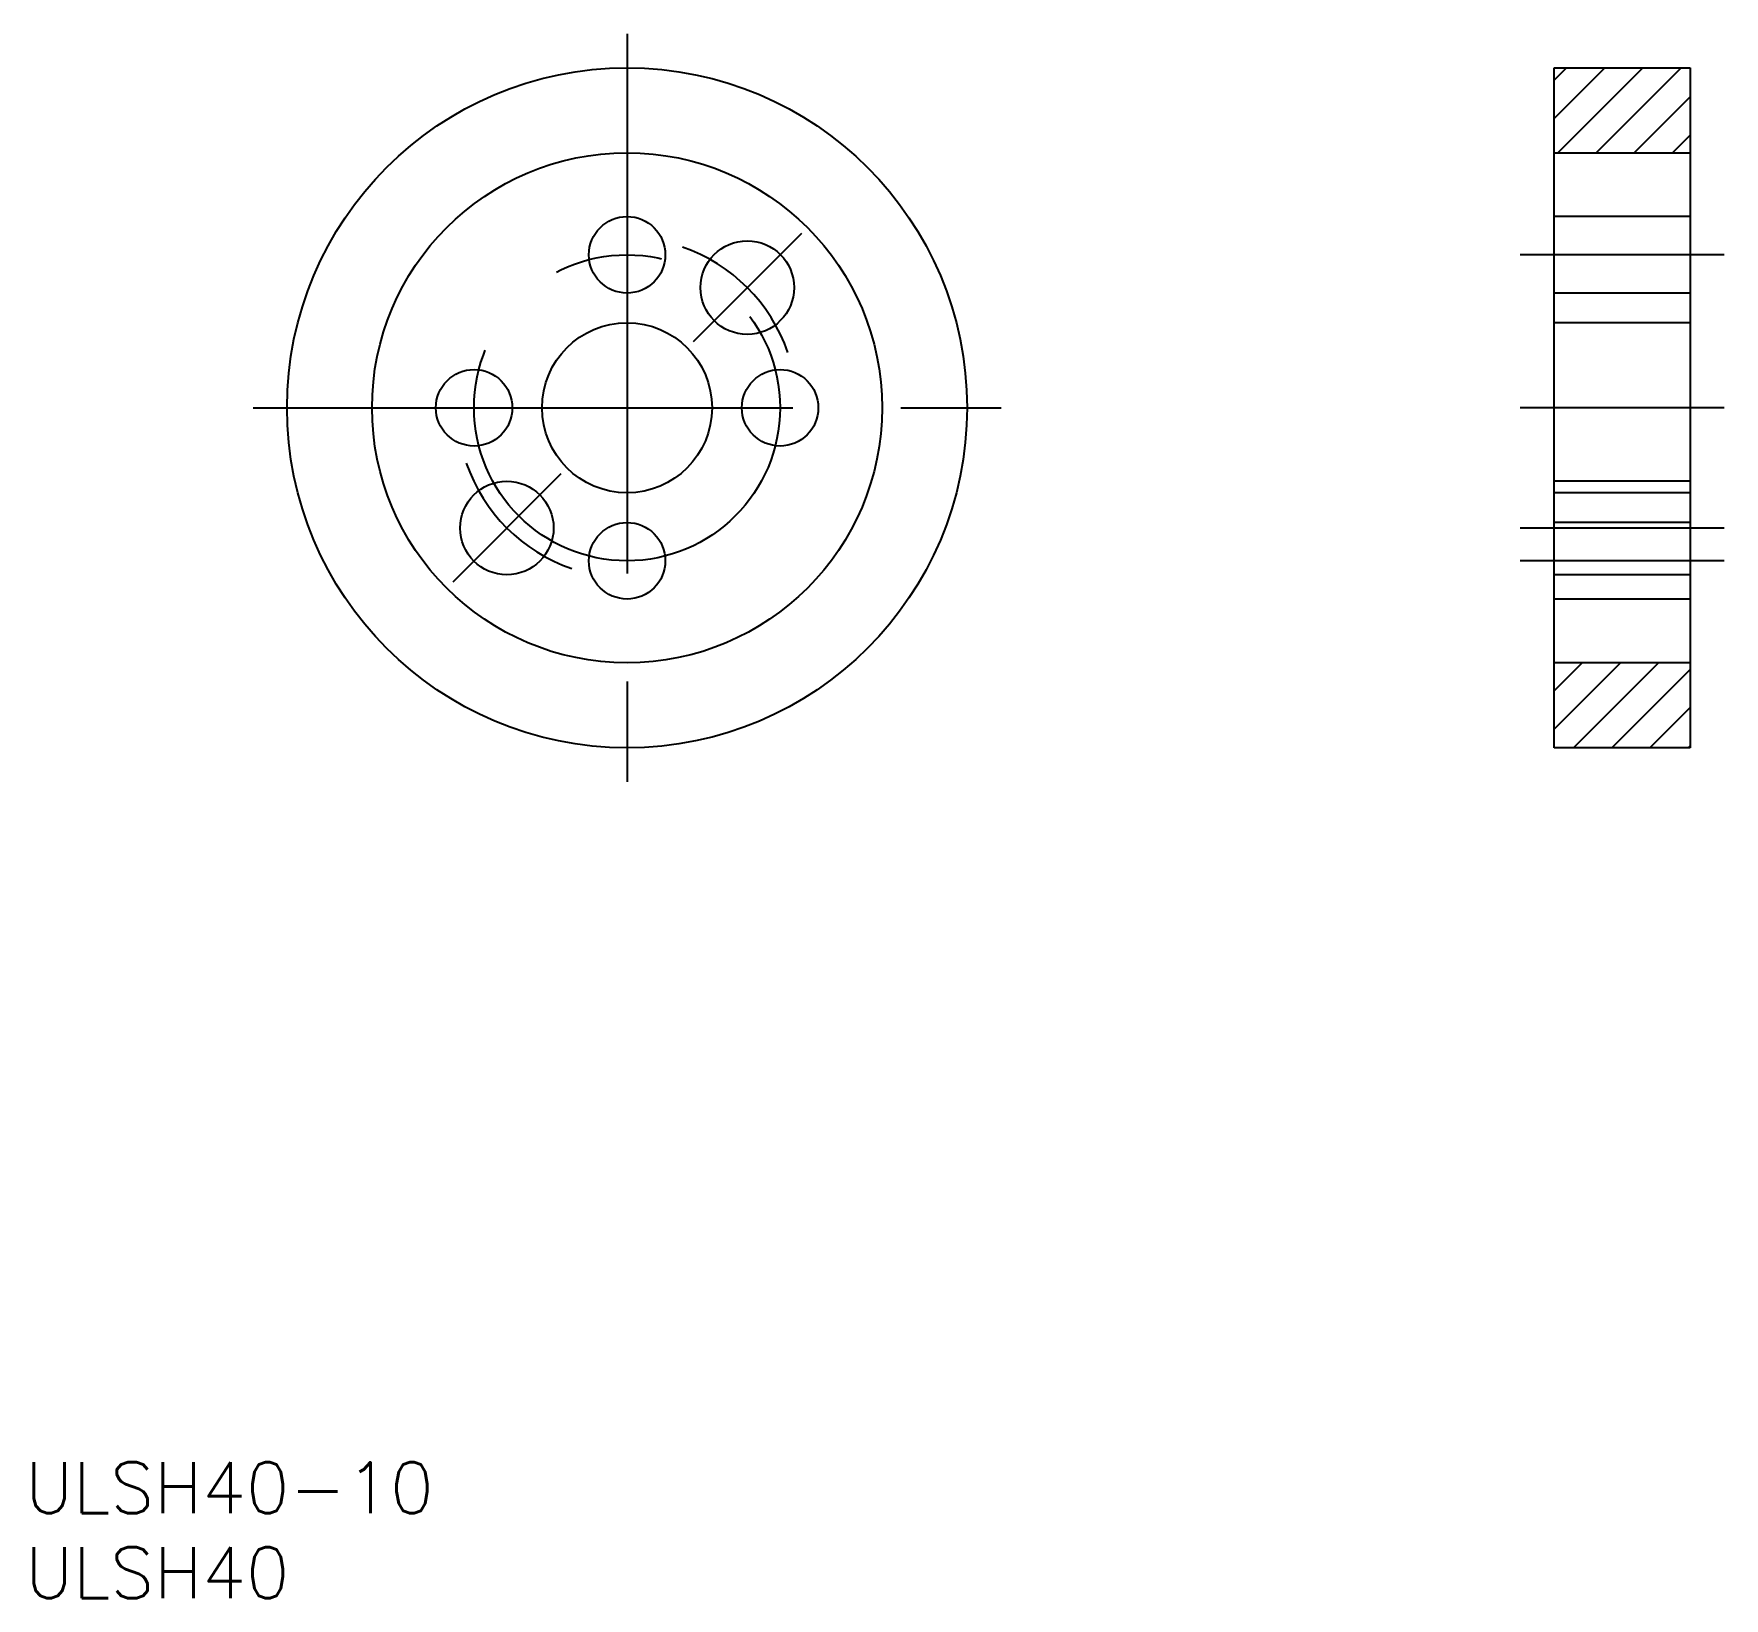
# Model space of a CAD drawing. Extents: x 0.5 to 99.9, y 0 to 92.
import ezdxf

# ---------------------------------------------------------------- set-up
doc = ezdxf.new("R2010")
doc.units = 0
doc.linetypes.add('CENTER', pattern=[50.8, 31.75, -6.35, 6.35, -6.35])
doc.linetypes.add('DASHED', pattern=[19.05, 12.7, -6.35])
doc.layers.get('0').update_dxf_attribs({"linetype": 'CONTINUOUS'})
doc.layers.add('CENTER', color=1, linetype='CENTER')
doc.styles.get("Standard").update_dxf_attribs({"font": 'txt.shx', "height": 3, "bigfont": 'bigfont.shx'})

# ---------------------------------------------------------------- blocks, each defined once
blk = doc.blocks.new('*U1')
at = {"color": 7, "linetype": 'CONTINUOUS'}
blk.add_text('ULSH40-10', height=3, dxfattribs=at).set_placement((0, 5))
blk = doc.blocks.new('*U2')
at = {"color": 7, "linetype": 'CONTINUOUS'}
blk.add_text('ULSH40', height=3, dxfattribs=at).set_placement((0, 0))

msp = doc.modelspace()

# ---------------------------------------------------------------- linework, layer by layer
at = {"color": 7, "linetype": 'CONTINUOUS'}
for p, q in [((89.948032, 90.024022), (97.948032, 90.024022)), ((89.948032, 50.024022), (89.948032, 90.024022)), ((97.948032, 90.024022), (97.948032, 50.024022)), ((89.948032, 85.024022), (97.948032, 85.024022)), ((97.948032, 81.274022), (89.948032, 81.274022)), ((97.948032, 76.774022), (89.948032, 76.774022)), ((97.948032, 75.024022), (89.948032, 75.024022)), ((97.948032, 65.024022), (89.948032, 65.024022)), ((97.948032, 63.274022), (89.948032, 63.274022)), ((97.948032, 58.774022), (89.948032, 58.774022)), ((97.948032, 55.024022), (89.948032, 55.024022)), ((97.948032, 50.024022), (89.948032, 50.024022))]:
    msp.add_line(p, q, dxfattribs=at)
at = {"color": 3, "linetype": 'CONTINUOUS'}
for p, q in [((89.948032, 89.29271), (90.679344, 90.024022)), ((89.948032, 87.047646), (92.924408, 90.024022)), ((90.169473, 85.024022), (95.169473, 90.024022)), ((92.414537, 85.024022), (97.414537, 90.024022)), ((94.659601, 85.024022), (97.948032, 88.312454)), ((96.904665, 85.024022), (97.948032, 86.06739)), ((89.948032, 53.371686), (91.600369, 55.024022)), ((89.948032, 51.126622), (93.845433, 55.024022)), ((91.090497, 50.024022), (96.090497, 55.024022)), ((93.335561, 50.024022), (97.948032, 54.636494)), ((95.580625, 50.024022), (97.948032, 52.39143)), ((97.825689, 50.024022), (97.948032, 50.146366))]:
    msp.add_line(p, q, dxfattribs=at)
at = {"color": 3, "linetype": 'DASHED'}
for p, q in [((97.948032, 65.702955), (89.948032, 65.702955)), ((97.948032, 60.202955), (89.948032, 60.202955))]:
    msp.add_line(p, q, dxfattribs=at)
at = {"color": 7, "linetype": 'CONTINUOUS'}
for centre, radius in [((35.411173, 70.024022), 20), ((35.411173, 70.024022), 15), ((35.411173, 79.024022), 2.25), ((42.482241, 77.09509), 2.75), ((35.411173, 70.024022), 5), ((26.411173, 70.024022), 2.25), ((44.411173, 70.024022), 2.25), ((28.340106, 62.952955), 2.75), ((35.411173, 61.024022), 2.25)]:
    msp.add_circle(centre, radius, dxfattribs=at)
at = {"layer": 'CENTER', "color": 1, "linetype": 'CENTER'}
for p, q in [((35.411173, 92.024022), (35.411173, 48.024022)), ((45.664222, 80.277071), (39.300261, 73.91311)), ((99.948032, 79.024022), (87.948032, 79.024022)), ((13.411173, 70.024022), (57.411173, 70.024022)), ((99.948032, 70.024022), (87.948032, 70.024022)), ((31.522086, 66.134935), (25.158125, 59.770974)), ((99.948032, 62.952955), (87.948032, 62.952955)), ((99.948032, 61.024022), (87.948032, 61.024022))]:
    msp.add_line(p, q, dxfattribs=at)
msp.add_circle((35.411173, 70.024022), 9, dxfattribs=at)
for start, end in [(18.994244, 71.005756), (198.994244, 251.005756)]:
    msp.add_arc((35.411173, 70.024022), 10, start, end, dxfattribs=at)

# ---------------------------------------------------------------- block references
at = {"color": 7, "linetype": 'CONTINUOUS'}
for name in ['*U1', '*U2']:
    msp.add_blockref(name, (0, 0), dxfattribs=at)

doc.saveas('drawing.dxf')
